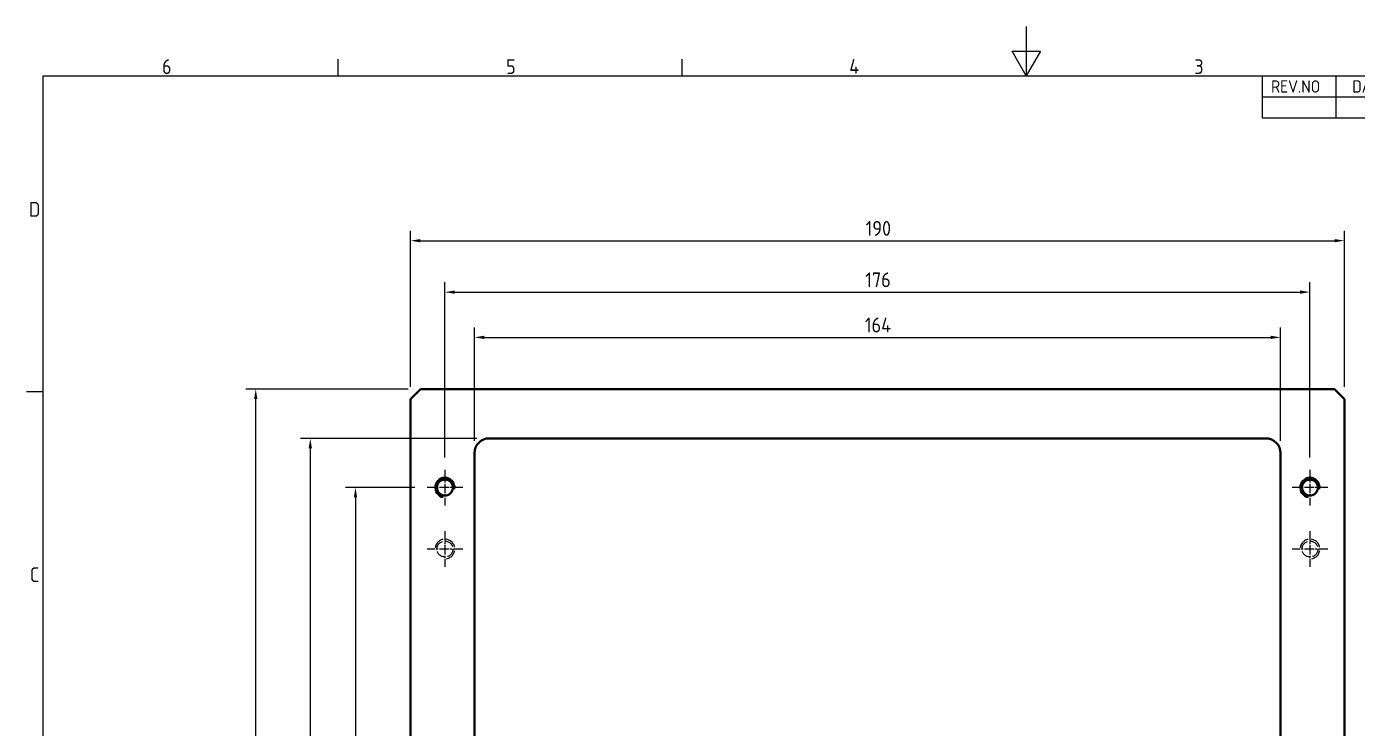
# Model space of a CAD drawing. Header units: millimetres. Extents: x 0 to 420, y 0 to 297.
# Drawn here: x 6.6 to 277.4, y 154.4 to 297 of the extents above; entities that cross this region are included whole.
import ezdxf

# ---------------------------------------------------------------- set-up
doc = ezdxf.new("R2010")
doc.units = ezdxf.units.MM
doc.linetypes.add('CHAIN', pattern=[0.35429999999999995, 0.2362, -0.0295, 0.0591, -0.0295])
doc.linetypes.add('DASHED', pattern=[0.2067, 0.1654, -0.0413])
doc.layers.get('0').update_dxf_attribs({"color": 3, "lineweight": 25})
for name, color, linetype, lineweight in [('가려진 것(ISO)', 2, 'DASHED', 18), ('가시적인 것(ISO)', 3, 'Continuous', 40), ('가시적인 좁은 것(ISO)', 3, 'Continuous', 35), ('경계(ISO)', 7, 'Continuous', 25), ('기호(ISO)', 5, 'Continuous', 25), ('중심 표식(ISO)', 1, 'Continuous', 25), ('치수(ISO)', 2, 'Continuous', 25)]:
    doc.layers.add(name, color=color, linetype=linetype, lineweight=lineweight)
doc.styles.add('ISO Proportiona M2B', font='isocp.shx')
doc.styles.add('문자 텍스트_M2B', font='isocp.shx')
doc.styles.add('치수 텍스트_PSTEK_POSCO', font='isocp.shx')
doc.dimstyles.new('치수_PSTEK_POSCO', dxfattribs={"dimtxt": 3, "dimasz": 2, "dimexe": 2, "dimexo": 2.5, "dimgap": 1, "dimtad": 1, "dimrnd": 1e-08, "dimdsep": 46, "dimtxsty": '치수 텍스트_PSTEK_POSCO', "dimcen": 0.09, "dimdle": 10, "dimclrd": 7, "dimclre": 7, "dimclrt": 2, "dimadec": 1, "dimazin": 2, "dimtfac": 1, "dimtmove": 0, "dimatfit": 3, "dimfxl": 0, "dimtolj": 1, "dimlwd": -1, "dimlwe": -1, "dimarcsym": 0})

# ---------------------------------------------------------------- blocks, each defined once
blk = doc.blocks.new('경계 Default Border')
at = {"layer": '경계(ISO)'}
for p, q in [((70, 287.0000076293945), (70, 290.4000091552734)), ((140, 287.0000076293945), (140, 290.4000091552734)), ((10, 222.7499961853027), (6.599999666213989, 222.7499961853027))]:
    blk.add_line(p, q, dxfattribs=at)
at = {"layer": '경계(ISO)', "flags": 128}
for points in [[(210, 297.0000076293945), (210, 287.0000076293945), (207.1132469177246, 292.0000076293945), (212.8867530822754, 292.0000076293945), (210, 287.0000076293945)], [(10, 10), (10, 287.0000076293945), (410, 287.0000076293945), (410, 10), (10, 10)]]:
    blk.add_lwpolyline(points, dxfattribs=at)
at = {"layer": '경계(ISO)', "color": 2, "char_height": 3.00000011920929, "attachment_point": 7, "style": '문자 텍스트_M2B'}
for s, insert in [('6', (34.14453946055966, 287.3713945155963)), ('5', (104.1445394605597, 287.3713945155963)), ('4', (173.9734701308116, 287.4)), ('3', (244.1685395229535, 287.3713945155963)), ('D', (7.078270083685684, 258.3463944559917)), ('C', (7.244539400955009, 184.0963944559917))]:
    blk.add_mtext(s, dxfattribs=dict(at, insert=insert))
blk = doc.blocks.new('리비전 내역')
at = {"layer": '기호(ISO)'}
for p, q in [((258, 287.0000076293945), (410, 287.0000076293945)), ((258, 287.0000076293945), (258, 282.7200076293945)), ((273, 287.0000076293945), (273, 282.7200076293945)), ((288, 287.0000076293945), (288, 282.7200076293945)), ((365, 287.0000076293945), (365, 282.7200076293945)), ((380, 287.0000076293945), (380, 282.7200076293945)), ((395, 287.0000076293945), (395, 282.7200076293945)), ((410, 287.0000076293945), (410, 282.7200076293945)), ((258, 282.7200076293945), (410, 282.7200076293945)), ((258, 282.7200076293945), (258, 278.4400076293945)), ((273, 282.7200076293945), (273, 278.4400076293945)), ((288, 282.7200076293945), (288, 278.4400076293945)), ((365, 282.7200076293945), (365, 278.4400076293945)), ((380, 282.7200076293945), (380, 278.4400076293945)), ((395, 282.7200076293945), (395, 278.4400076293945)), ((410, 282.7200076293945), (410, 278.4400076293945)), ((258, 278.4400076293945), (410, 278.4400076293945))]:
    blk.add_line(p, q, dxfattribs=at)
at = {"layer": '기호(ISO)', "color": 2, "char_height": 2.5, "attachment_point": 7, "style": 'ISO Proportiona M2B'}
for s, insert in [('REV.NO', (259.7871163682308, 283.5831900503393)), ('DATE', (276.3142317728366, 283.5831900503393)), ('DESCRIPTION OF REVISION', (305.5070204333629, 283.5831900503393)), ('DRA.BY', (366.4757339553204, 283.5831900503393)), ('CH.BY', (382.8642915086117, 283.5831900503393)), ('APP.BY', (396.4777339604404, 283.5831900503393))]:
    blk.add_mtext(s, dxfattribs=dict(at, insert=insert))
blk = doc.blocks.new('*D22')
at = {"layer": 'Defpoints', "color": 0, "transparency": 16777216}
for p in [(88.08931168900722, 203.3072303856943), (73.51138863928561, 93.30723038569431), (88.08931168900722, 93.30723038569431)]:
    blk.add_point(p, dxfattribs=at)
at = {"layer": '치수(ISO)', "color": 7, "transparency": 16777216}
for p, q in [((85.58931168900722, 203.3072303856943), (71.51138863928564, 203.3072303856943)), ((73.51138863928564, 201.3072303856943), (73.51138863928561, 95.30723038569431)), ((85.58931168900722, 93.30723038569431), (71.51138863928561, 93.30723038569431))]:
    blk.add_line(p, q, dxfattribs=at)
for points in [[(73.17805530595231, 201.3072303856943), (73.84472197261897, 201.3072303856943), (73.51138863928564, 203.3072303856943)], [(73.17805530595228, 95.30723038569431), (73.84472197261894, 95.30723038569431), (73.51138863928561, 93.30723038569431)]]:
    blk.add_solid(points, dxfattribs=at)
at = {"layer": '치수(ISO)', "color": 2, "transparency": 16777216, "insert": (71.01138863928561, 146.2060492833321), "char_height": 3, "attachment_point": 4, "rotation": 90, "style": '치수 텍스트_PSTEK_POSCO'}
blk.add_mtext('\\A1;110', dxfattribs=at)
blk = doc.blocks.new('*D23')
at = {"layer": 'Defpoints', "color": 0, "transparency": 16777216}
for p in [(100.7103116890072, 213.3072303856943), (64.31878046420047, 83.30723038569434), (100.7103116890072, 83.30723038569433)]:
    blk.add_point(p, dxfattribs=at)
at = {"layer": '치수(ISO)', "color": 7, "transparency": 16777216}
for p, q in [((98.21031168900724, 213.3072303856943), (62.31878046420051, 213.3072303856943)), ((64.3187804642005, 211.3072303856943), (64.31878046420047, 85.30723038569434)), ((98.21031168900724, 83.30723038569433), (62.31878046420048, 83.30723038569434))]:
    blk.add_line(p, q, dxfattribs=at)
for points in [[(63.98544713086717, 211.3072303856943), (64.65211379753383, 211.3072303856943), (64.3187804642005, 213.3072303856943)], [(63.98544713086714, 85.30723038569434), (64.6521137975338, 85.30723038569434), (64.31878046420047, 83.30723038569434)]]:
    blk.add_solid(points, dxfattribs=at)
at = {"layer": '치수(ISO)', "color": 2, "transparency": 16777216, "insert": (61.81878046420047, 145.9060492833321), "char_height": 3, "attachment_point": 4, "rotation": 90, "style": '치수 텍스트_PSTEK_POSCO'}
blk.add_mtext('\\A1;130', dxfattribs=at)
blk = doc.blocks.new('*D24')
at = {"layer": 'Defpoints', "color": 0, "transparency": 16777216}
for p in [(53.22425335633928, 223.3072303856943), (86.71031168900724, 223.3072303856943), (86.71031168900718, 73.3072303856943)]:
    blk.add_point(p, dxfattribs=at)
at = {"layer": '치수(ISO)', "color": 7, "transparency": 16777216}
for p, q in [((84.21031168900724, 223.3072303856943), (51.22425335633928, 223.3072303856943)), ((53.22425335633925, 75.3072303856943), (53.22425335633928, 221.3072303856943)), ((84.21031168900718, 73.3072303856943), (51.22425335633925, 73.3072303856943))]:
    blk.add_line(p, q, dxfattribs=at)
for points in [[(52.89092002300595, 221.3072303856943), (53.55758668967262, 221.3072303856943), (53.22425335633928, 223.3072303856943)], [(52.89092002300591, 75.3072303856943), (53.55758668967258, 75.3072303856943), (53.22425335633925, 73.3072303856943)]]:
    blk.add_solid(points, dxfattribs=at)
at = {"layer": '치수(ISO)', "color": 2, "transparency": 16777216, "insert": (50.72425335633924, 145.9060492833321), "char_height": 3, "attachment_point": 4, "rotation": 90, "style": '치수 텍스트_PSTEK_POSCO'}
blk.add_mtext('\\A1;150', dxfattribs=at)
blk = doc.blocks.new('*D25')
at = {"layer": 'Defpoints', "color": 0, "transparency": 16777216}
for p in [(261.7103116890073, 233.8392169776216), (97.71031168900723, 210.3072303856943), (261.7103116890073, 210.3072303856944)]:
    blk.add_point(p, dxfattribs=at)
at = {"layer": '치수(ISO)', "color": 7, "transparency": 16777216}
for p, q in [((97.71031168900723, 212.8072303856943), (97.71031168900723, 235.8392169776216)), ((261.7103116890073, 212.8072303856944), (261.7103116890073, 235.8392169776216)), ((99.71031168900723, 233.8392169776216), (259.7103116890073, 233.8392169776216))]:
    blk.add_line(p, q, dxfattribs=at)
for points in [[(99.71031168900723, 234.172550310955), (99.71031168900723, 233.5058836442883), (97.71031168900723, 233.8392169776216)], [(259.7103116890073, 234.172550310955), (259.7103116890073, 233.5058836442883), (261.7103116890073, 233.8392169776216)]]:
    blk.add_solid(points, dxfattribs=at)
at = {"layer": '치수(ISO)', "color": 2, "transparency": 16777216, "insert": (177.1603116890072, 236.3392169776216), "char_height": 3, "attachment_point": 4, "style": '치수 텍스트_PSTEK_POSCO'}
blk.add_mtext('\\A1;164', dxfattribs=at)
blk = doc.blocks.new('*D26')
at = {"layer": 'Defpoints', "color": 0, "transparency": 16777216}
for p in [(267.7103116890073, 243.0318246007176), (91.71031168900723, 206.9282303856943), (267.7103116890073, 206.9282303856943)]:
    blk.add_point(p, dxfattribs=at)
at = {"layer": '치수(ISO)', "color": 7, "transparency": 16777216}
for p, q in [((91.71031168900723, 209.4282303856943), (91.71031168900723, 245.0318246007176)), ((267.7103116890073, 209.4282303856943), (267.7103116890073, 245.0318246007176)), ((93.71031168900723, 243.0318246007176), (265.7103116890073, 243.0318246007176))]:
    blk.add_line(p, q, dxfattribs=at)
for points in [[(93.71031168900723, 243.3651579340509), (93.71031168900723, 242.6984912673842), (91.71031168900723, 243.0318246007176)], [(265.7103116890073, 243.3651579340509), (265.7103116890073, 242.6984912673842), (267.7103116890073, 243.0318246007176)]]:
    blk.add_solid(points, dxfattribs=at)
at = {"layer": '치수(ISO)', "color": 2, "transparency": 16777216, "insert": (177.2359022401883, 245.5318246007176), "char_height": 3, "attachment_point": 4, "style": '치수 텍스트_PSTEK_POSCO'}
blk.add_mtext('\\A1;176', dxfattribs=at)
blk = doc.blocks.new('*D27')
at = {"layer": 'Defpoints', "color": 0, "transparency": 16777216}
for p in [(274.7103116890072, 253.4923781028612), (84.71031168900724, 221.3072303856943), (274.7103116890072, 221.3072303856943)]:
    blk.add_point(p, dxfattribs=at)
at = {"layer": '치수(ISO)', "color": 7, "transparency": 16777216}
for p, q in [((84.71031168900724, 223.8072303856943), (84.71031168900724, 255.4923781028612)), ((274.7103116890072, 223.8072303856943), (274.7103116890072, 255.4923781028612)), ((86.71031168900724, 253.4923781028612), (272.7103116890072, 253.4923781028612))]:
    blk.add_line(p, q, dxfattribs=at)
for points in [[(86.71031168900724, 253.8257114361946), (86.71031168900724, 253.1590447695279), (84.71031168900724, 253.4923781028612)], [(272.7103116890072, 253.8257114361946), (272.7103116890072, 253.1590447695279), (274.7103116890072, 253.4923781028612)]]:
    blk.add_solid(points, dxfattribs=at)
at = {"layer": '치수(ISO)', "color": 2, "transparency": 16777216, "insert": (177.3038890909036, 255.9923781028612), "char_height": 3, "attachment_point": 4, "style": '치수 텍스트_PSTEK_POSCO'}
blk.add_mtext('\\A1;190', dxfattribs=at)

msp = doc.modelspace()

# ---------------------------------------------------------------- linework, layer by layer
at = {"layer": '가려진 것(ISO)', "ltscale": 12.31863021850586}
for centre in [(91.71031168900723, 190.8072303856943), (267.7103116890073, 190.8072303856943)]:
    msp.add_circle(centre, 1.621, dxfattribs=at)
at = {"layer": '가려진 것(ISO)', "ltscale": 15.19880294799805}
for centre, radius, start in [((91.71031168900723, 190.8072303856943), 2.00000000000001, 280.0000000000496), ((267.7103116890072, 190.8072303856943), 2.000000000000008, 280.0000000000511)]:
    msp.add_arc(centre, radius, start, 189.9999999999984, dxfattribs=at)
at = {"layer": '가시적인 것(ISO)'}
for p, q in [((84.71031168900724, 221.3072303856943), (86.71031168900724, 223.3072303856943)), ((86.71031168900724, 223.3072303856943), (272.7103116890072, 223.3072303856943)), ((272.7103116890072, 223.3072303856943), (274.7103116890072, 221.3072303856943)), ((84.71031168900717, 75.3072303856943), (84.71031168900724, 221.3072303856943)), ((274.7103116890072, 221.3072303856943), (274.7103116890072, 75.30723038569434)), ((100.7103116890072, 213.3072303856943), (258.7103116890073, 213.3072303856944)), ((97.71031168900723, 86.30723038569431), (97.71031168900723, 210.3072303856943)), ((261.7103116890073, 210.3072303856944), (261.7103116890073, 86.30723038569435))]:
    msp.add_line(p, q, dxfattribs=at)
for centre in [(91.71031168900723, 203.3072303856943), (267.7103116890073, 203.3072303856943)]:
    msp.add_circle(centre, 1.621, dxfattribs=at)
for centre, radius, start, end in [((100.7103116890073, 210.3072303856943), 3.000000000000043, 90.00000000000067, 180), ((258.7103116890073, 210.3072303856944), 2.999999999999954, 0, 90.00000000000136)]:
    msp.add_arc(centre, radius, start, end, dxfattribs=at)
at = {"layer": '가시적인 좁은 것(ISO)'}
for centre, radius, start, end in [((91.71031168900727, 203.3072303856943), 2.000000000000016, 350.0000000000025, 259.9999999999494), ((267.7103116890073, 203.3072303856943), 1.999999999999998, 350.0000000000016, 259.9999999999508)]:
    msp.add_arc(centre, radius, start, end, dxfattribs=at)
at = {"layer": '중심 표식(ISO)', "linetype": 'CHAIN', "ltscale": 8.047264099121094}
for p, q in [((91.71031168900723, 206.9282303856943), (91.71031168900723, 199.6862303856943)), ((267.7103116890073, 206.9282303856943), (267.7103116890073, 199.6862303856943)), ((95.33131168900722, 203.3072303856943), (88.08931168900722, 203.3072303856943)), ((271.3313116890072, 203.3072303856943), (264.0893116890072, 203.3072303856943)), ((91.71031168900723, 194.4282303856943), (91.71031168900723, 187.1862303856943)), ((267.7103116890073, 194.4282303856943), (267.7103116890073, 187.1862303856943)), ((95.33131168900722, 190.8072303856943), (88.08931168900722, 190.8072303856943)), ((271.3313116890072, 190.8072303856943), (264.0893116890072, 190.8072303856943))]:
    msp.add_line(p, q, dxfattribs=at)

# ---------------------------------------------------------------- block references
msp.add_blockref('경계 Default Border', (0, 0))
at = {"layer": '기호(ISO)'}
msp.add_blockref('리비전 내역', (0, 0), dxfattribs=at)

# ---------------------------------------------------------------- dimensions: what is measured, and where the dimension line sits
at = {"layer": '치수(ISO)', "color": 7}
for base, p1, p2, picture, middle in [((274.7103116890072, 253.4923781028612), (84.71031168900724, 221.3072303856943), (274.7103116890072, 221.3072303856943), '*D27', (179.7103116890073, 253.4923781028612)), ((261.7103116890073, 233.8392169776216), (97.71031168900723, 210.3072303856943), (261.7103116890073, 210.3072303856944), '*D25', (179.7103116890073, 233.8392169776216))]:
    dim = msp.add_linear_dim(base=base, p1=p1, p2=p2, dimstyle='치수_PSTEK_POSCO', override={"dimdec": 2, "dimtp": 0, "dimtm": -0, "dimtdec": 2, "dimtofl": 0, "dimatfit": 1}, dxfattribs=at)
    dim.commit()
    dim.dimension.update_dxf_attribs({"geometry": picture, "text_midpoint": middle, "dimtype": 160})
for base, p1, p2, angle, picture, middle in [((267.7103116890073, 243.0318246007176), (91.71031168900723, 206.9282303856943), (267.7103116890073, 206.9282303856943), 180, '*D26', (179.7103116890072, 243.0318246007176)), ((53.22425335633928, 223.3072303856943), (86.71031168900718, 73.3072303856943), (86.71031168900724, 223.3072303856943), 90, '*D24', (53.22425335633924, 148.3072303856943)), ((64.31878046420047, 83.30723038569434), (100.7103116890072, 213.3072303856943), (100.7103116890072, 83.30723038569433), 270, '*D23', (64.31878046420047, 148.3072303856943)), ((73.51138863928561, 93.30723038569431), (88.08931168900722, 203.3072303856943), (88.08931168900722, 93.30723038569431), 90, '*D22', (73.51138863928561, 148.3072303856943))]:
    dim = msp.add_linear_dim(base=base, p1=p1, p2=p2, angle=angle, dimstyle='치수_PSTEK_POSCO', override={"dimdec": 2, "dimtp": 0, "dimtm": -0, "dimtdec": 2, "dimtofl": 0, "dimatfit": 1}, dxfattribs=at)
    dim.commit()
    dim.dimension.update_dxf_attribs({"geometry": picture, "text_midpoint": middle, "dimtype": 160})

doc.saveas('drawing.dxf')
